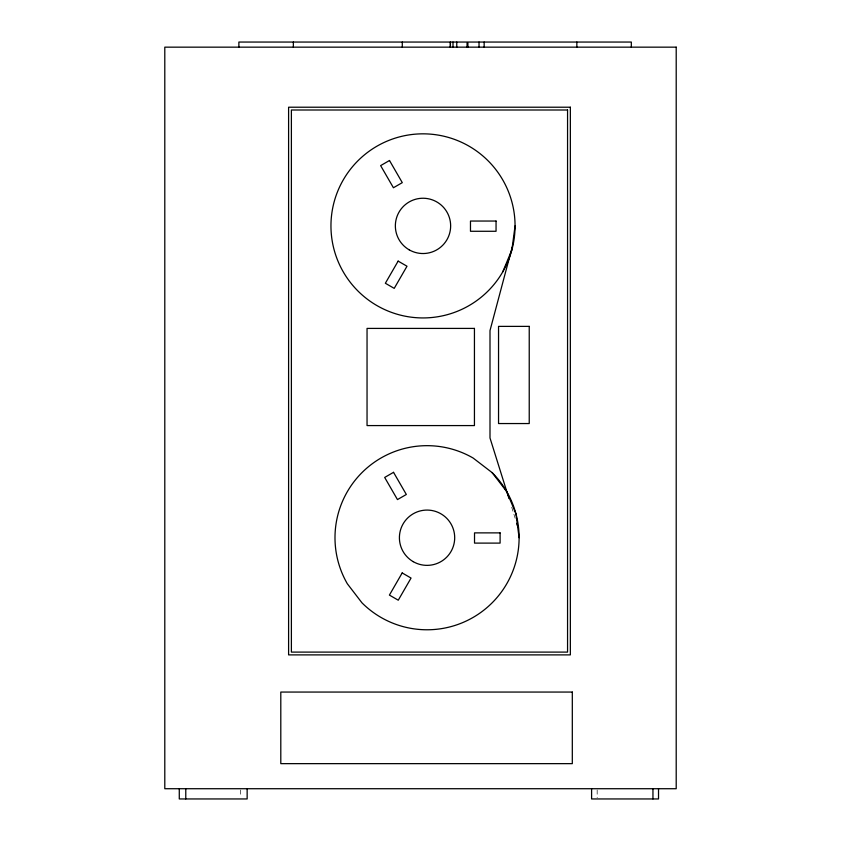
<?xml version="1.0" encoding="UTF-8"?>
<svg xmlns="http://www.w3.org/2000/svg" width="841" height="841" viewBox="0 0 841 841"><rect width="100%" height="100%" fill="white"/><g stroke="black" fill="none" stroke-linecap="round" stroke-linejoin="round"><path stroke-width="0.63" stroke-dasharray="4.21 3.15" d="M511.717 507.249L515.207 518.382M597.163 790.004L597.163 797.667M240.642 790.004L240.642 796.395"/><path stroke-width="1.26" d="M515.06 225.893A92.058 92.058 0 0 1 376.978 305.609A92.058 92.058 0 0 1 376.978 146.166A92.058 92.058 0 0 1 515.06 225.893L511.917 249.714L502.729 271.916M512.295 246.855L489.998 330.576L489.998 437.972L508.994 498.587M492.143 472.631L473.073 457.998A92.058 92.058 0 0 0 347.322 583.749L361.956 602.818A92.058 92.058 0 0 0 492.143 602.818A92.058 92.058 0 0 0 492.143 472.631L506.766 491.691L515.964 513.893L519.107 537.725M516.763 523.333L517.53 525.814M658.524 788.721L658.524 798.95L591.591 798.95L591.591 788.721M652.952 788.721L652.952 798.95M631.328 47.159L631.328 42.05L467.901 42.05L467.901 47.159M576.852 42.05L576.852 47.159M484.153 42.05L484.153 47.159M479.023 42.05L479.023 47.159M467.06 47.159L467.06 42.05L238.876 42.05L238.876 47.159M456.768 42.05L456.768 47.159M453.005 42.05L453.005 47.159M450.419 42.05L450.419 47.159M450.356 42.05L450.356 47.159M402.292 42.05L402.292 47.159M293.351 42.05L293.351 47.159M247.149 788.721L247.149 798.95L179.28 798.95L179.28 788.721M185.777 788.721L185.777 798.95M398.14 261.109L385.357 283.259L394.219 288.368L407.002 266.229L398.14 261.109M402.187 572.942L389.404 595.092L398.266 600.201L411.049 578.061L402.187 572.942M389.499 160.494L380.637 165.614L393.42 187.753L402.282 182.644L389.499 160.494M393.535 472.327L384.684 477.446L397.467 499.586L406.329 494.476L393.535 472.327M676.206 47.159L164.794 47.159L164.794 788.721L676.206 788.721L676.206 47.159M570.345 107.217L288.6 107.217L288.6 654.887L570.345 654.887L570.345 107.217M567.559 110.003L291.385 110.003L291.385 652.101L567.559 652.101L567.559 110.003M496.053 221.046L470.476 221.046L470.476 231.275L496.053 231.275L496.053 221.046M529.231 326.382L498.545 326.382L498.545 423.549L529.231 423.549L529.231 326.382M474.44 328.41L367.044 328.41L367.044 425.578L474.44 425.578L474.44 328.41M500.101 532.879L474.524 532.879L474.524 543.107L500.101 543.107L500.101 532.879M572.311 692.059L280.799 692.059L280.799 763.649L572.311 763.649L572.311 692.059M409.178 249.83A27.648 27.648 0 0 0 450.65 225.893A27.648 27.648 0 0 0 409.178 201.945A27.648 27.648 0 0 0 409.178 249.83M413.225 561.662A27.648 27.648 0 0 0 454.697 537.725A27.648 27.648 0 0 0 413.225 513.777A27.648 27.648 0 0 0 413.225 561.662"/></g></svg>
